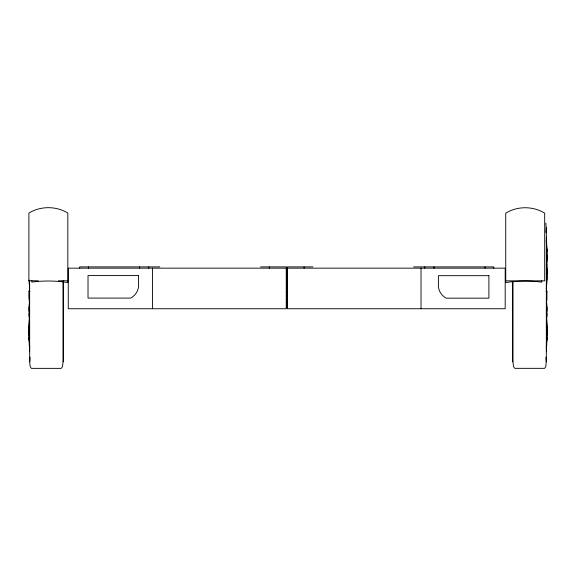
<?xml version="1.0" encoding="UTF-8"?>
<svg xmlns="http://www.w3.org/2000/svg" width="576" height="576" viewBox="0 0 576 576"><rect width="100%" height="100%" fill="white"/><g stroke="black" fill="none" stroke-linecap="round" stroke-linejoin="round"><path stroke-width="0.86" d="M29.621 280.116L29.686 361.822L30.168 366.53L31.356 368.359L61.258 368.359L62.532 366.588L63.223 360.353L63.266 280.966M63.144 280.966L63.209 361.822M512.734 281.801L512.777 360.331L513.468 366.566L514.742 368.338L544.644 368.338L545.832 366.509L546.329 360.331L546.329 229.27L545.832 223.092M29.707 357.761L29.686 361.822L29.974 357.134M546.293 232.733L546.314 227.801L546.026 232.488M546.934 339.71L546.415 321.977M546.912 327.586L546.674 317.189M546.919 332.633L546.386 322.344M28.958 334.123L29.102 330.019M546.926 258.61L547.042 255.262M546.919 274.493L546.912 263.671M546.638 344.369L546.372 348.437M546.876 337.586L546.3 347.292M546.696 344.542L546.35 349.366M546.905 335.275L547.142 326.203L546.386 317.095M546.941 337.651L546.358 347.292M546.926 299.261L546.926 291.996L546.084 291.37M29.002 307.498L29.11 316.721M546.998 279.871L547.178 273.866L546.502 266.89L547.178 273.866M546.804 270.482L546.905 256.025M546.89 316.699L546.998 307.476M546.358 351.749L547.178 332.986L546.358 323.431M29.074 313.402L29.448 320.213M29.585 322.006L29.066 339.732M546.408 266.918L546.934 249.559M29.326 317.21L29.088 327.607M546.386 264.398L546.768 261.108M29.318 327.6L29.606 325.202M29.642 323.453L28.822 333.007L29.642 351.77M546.35 265.594L547.171 256.14L546.365 237.125M546.552 320.184L546.926 313.373M546.494 312.653L546.89 309.622M546.545 312.458L547.07 306.806L546.466 301.025M29.614 317.117L28.858 326.225L29.095 335.304M546.466 286.79L547.07 280.512L546.552 274.133M29.722 302.94C28.483 298.145 28.57 292.903 29.722 288.065M29.534 301.046L28.93 306.828L29.455 312.48M29.614 322.366L29.081 332.654M546.379 267.984L546.919 258.422M546.278 302.918L546.926 299.786M546.804 291.881L546.278 288.043M546.998 291.226L546.926 291.463M29.153 291.859L29.916 291.391M159.84 266.89L79.718 266.89L79.718 268.157M260.51 266.89L286.265 266.89L286.265 308.743L68.27 308.743L68.27 268.157L505.195 268.157L505.195 308.743L287.201 308.743L287.201 266.89L312.962 266.89M413.626 266.89L493.747 266.89L493.747 268.157M286.265 269.424L287.201 269.424M286.265 271.62L287.201 271.62M286.265 274.529L287.201 274.529M286.265 277.74L287.201 277.74M38.282 280.771L28.886 280.771L28.886 213.084C40.558 205.877 56.16 205.877 67.831 213.084L67.831 282.521L61.733 281.7A37.843 10.498 0 0 0 34.985 281.7L31.86 282.074L31.86 280.771M58.435 280.771L67.831 280.771M505.742 280.836L544.687 280.836L544.687 213.149C533.016 205.942 517.414 205.942 505.742 213.149L505.742 282.586L511.841 281.765A37.843 10.498 0 0 1 538.589 281.765L541.714 282.139L541.714 280.836M286.265 281.182L287.201 281.182M286.265 284.774L287.201 284.774M286.265 288.454L287.201 288.454M286.265 292.126L287.201 292.126M286.265 295.718L287.201 295.718M286.265 299.16L287.201 299.16M286.265 302.371L287.201 302.371M286.265 305.287L287.201 305.287M286.265 307.476L287.201 307.476M29.074 291.492L29.002 291.247M29.534 286.812L28.93 280.534M29.11 309.65L29.506 312.682M546.394 325.181L546.682 327.578M546.502 273.953L546.89 277.402M546.559 266.623L546.948 270.238M29.642 347.314L29.059 337.68M29.65 349.394L29.304 344.563M546.358 239.789L546.653 243.871M546.358 241.438L546.941 251.186M29.7 347.314L29.124 337.608M29.628 348.458L29.362 344.398M546.3 239.897L546.602 244.022M546.307 241.445L546.833 250.459M546.026 357.113L546.314 361.793L546.293 357.732M546.898 329.998L547.042 334.094M512.791 361.793L512.856 281.801M485.057 266.89L485.057 268.157M434.009 266.89L434.009 268.157M424.764 266.89L424.764 268.157M421.027 268.157L421.027 308.743M304.099 266.89L304.099 268.157M269.366 266.89L269.366 268.157M152.438 268.157L152.438 308.743M148.702 266.89L148.702 268.157M139.457 266.89L139.457 268.157M88.409 266.89L88.409 268.157M138.528 275.587L88.02 275.587L88.02 298.094L130.709 298.094A15.163 15.163 0 0 0 138.528 286.841L138.528 275.587M488.894 275.674L438.394 275.674L438.394 286.927A15.163 15.163 0 0 0 446.206 298.181L488.894 298.181L488.894 275.674M286.769 307.476L286.769 268.157L286.697 307.476"/></g></svg>
